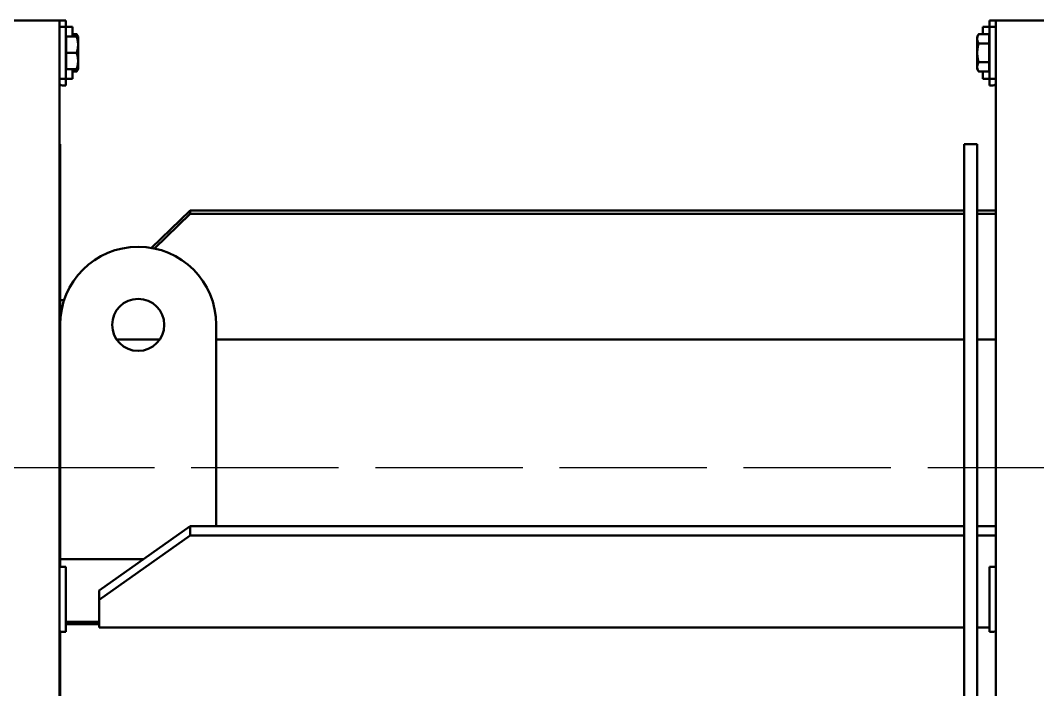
# Model space of a CAD drawing. Header units: inches. Extents: x 11 to 1621, y 11 to 1332.
# Drawn here: x 707.72 to 746.83, y 385.73 to 411.45 of the extents above; entities that cross this region are included whole.
import ezdxf

# ---------------------------------------------------------------- set-up
doc = ezdxf.new("R2010")
doc.units = ezdxf.units.IN
doc.header["$LTSCALE"] = 48
doc.header["$MEASUREMENT"] = 0
doc.linetypes.add('DASHED', pattern=[0.2067, 0.1654, -0.0413])
doc.layers.add('Sketch Geometry (ANSI)', color=7, linetype='Continuous', lineweight=25)
doc.layers.add('Visible (ANSI)', color=7, linetype='Continuous', lineweight=50)

msp = doc.modelspace()

# ---------------------------------------------------------------- linework, layer by layer
at = {"layer": 'Sketch Geometry (ANSI)', "linetype": 'DASHED', "ltscale": 0.713284}
msp.add_line((804.877429, 394.255235), (620.877429, 394.255235), dxfattribs=at)
at = {"layer": 'Visible (ANSI)'}
for p, q in [((709.222429, 411.451101), (706.222429, 411.451101)), ((709.222429, 380.576101), (709.222429, 411.451101)), ((709.472429, 411.451101), (709.222429, 411.451101)), ((709.472429, 411.201101), (709.472429, 411.451101)), ((744.972429, 411.451101), (745.222429, 411.451101)), ((744.972429, 411.201101), (744.972429, 411.451101)), ((745.222429, 380.576101), (745.222429, 411.451101)), ((745.222429, 411.451101), (748.222429, 411.451101)), ((709.222429, 411.201101), (709.472429, 411.201101)), ((709.472429, 409.201101), (709.472429, 411.201101)), ((709.472429, 411.201101), (709.472687, 411.201101)), ((709.472687, 411.201101), (709.721915, 411.201101)), ((709.721915, 411.201101), (709.722429, 411.201101)), ((709.722429, 411.201101), (709.722429, 410.826101)), ((744.722944, 411.201101), (744.722429, 411.201101)), ((744.722429, 410.922789), (744.722429, 411.201101)), ((744.722944, 411.201101), (744.972172, 411.201101)), ((744.972429, 411.201101), (744.972172, 411.201101)), ((744.972429, 411.201101), (744.972429, 409.201101)), ((744.972429, 411.201101), (745.222429, 411.201101)), ((709.487433, 410.763601), (709.472429, 410.763601)), ((709.487433, 410.826101), (709.88536, 410.826101)), ((709.487433, 410.201101), (709.487433, 410.826101)), ((709.722429, 410.922789), (709.88536, 410.922789)), ((709.941183, 410.826101), (709.88536, 410.922789)), ((709.941183, 410.513601), (709.941183, 410.826101)), ((744.503675, 410.826101), (744.559498, 410.922789)), ((744.503675, 410.826101), (744.503675, 410.742367)), ((744.503675, 410.742367), (744.503675, 410.201101)), ((744.957425, 410.922789), (744.559498, 410.922789)), ((744.957425, 410.922789), (744.957425, 410.561945)), ((744.957425, 410.763601), (744.972429, 410.763601)), ((709.487433, 410.201101), (709.88536, 410.201101)), ((709.487433, 409.576101), (709.487433, 410.201101)), ((709.941183, 409.888601), (709.941183, 410.513601)), ((744.503675, 410.201101), (744.503675, 409.659835)), ((744.957425, 410.561945), (744.559498, 410.561945)), ((744.957425, 410.561945), (744.957425, 409.840257)), ((709.941183, 409.576101), (709.941183, 409.888601)), ((744.957425, 409.840257), (744.559498, 409.840257)), ((744.957425, 409.840257), (744.957425, 409.479413)), ((709.487433, 409.638601), (709.472429, 409.638601)), ((709.487433, 409.576101), (709.88536, 409.576101)), ((709.722429, 409.576101), (709.722429, 409.201101)), ((709.722429, 409.479413), (709.88536, 409.479413)), ((709.941183, 409.576101), (709.88536, 409.479413)), ((744.503675, 409.659835), (744.503675, 409.576101)), ((744.503675, 409.576101), (744.559498, 409.479413)), ((744.957425, 409.479413), (744.559498, 409.479413)), ((744.722429, 409.201101), (744.722429, 409.479413)), ((744.957425, 409.638601), (744.972429, 409.638601)), ((709.472429, 409.201101), (709.222429, 409.201101)), ((709.472429, 408.951101), (709.472429, 409.201101)), ((709.472429, 409.201101), (709.472687, 409.201101)), ((709.721915, 409.201101), (709.472687, 409.201101)), ((709.721915, 409.201101), (709.722429, 409.201101)), ((744.722944, 409.201101), (744.722429, 409.201101)), ((744.972172, 409.201101), (744.722944, 409.201101)), ((744.972429, 409.201101), (744.972172, 409.201101)), ((745.222429, 409.201101), (744.972429, 409.201101)), ((744.972429, 408.951101), (744.972429, 409.201101)), ((709.342429, 408.951101), (709.472429, 408.951101)), ((745.102429, 408.951101), (744.972429, 408.951101)), ((709.252429, 406.692735), (709.222429, 406.692735)), ((709.252429, 406.692735), (709.252429, 399.749744)), ((744.002429, 379.356101), (744.002429, 406.692735)), ((744.002429, 406.692735), (744.502429, 406.692735)), ((744.502429, 379.856101), (744.502429, 406.692735)), ((714.252429, 404.145305), (712.76243, 402.706077)), ((712.874179, 402.684609), (714.252429, 404.015896)), ((714.252429, 404.145305), (744.002429, 404.145305)), ((714.252429, 404.015896), (714.252429, 404.145305)), ((714.252429, 404.015896), (744.002429, 404.015896)), ((745.222429, 404.145305), (744.502429, 404.145305)), ((745.222429, 404.015896), (744.502429, 404.015896)), ((709.252429, 400.692735), (709.404488, 400.692735)), ((709.252429, 397.751514), (709.252429, 399.749744)), ((715.252429, 399.749744), (715.252429, 392.012001)), ((711.426298, 399.186267), (713.07856, 399.186267)), ((715.252429, 399.186267), (744.002429, 399.186267)), ((745.222429, 399.186267), (744.502429, 399.186267)), ((709.252429, 397.751514), (709.252429, 390.451101)), ((714.252429, 392.012001), (710.752429, 389.537127)), ((714.252429, 392.012001), (744.002429, 392.012001)), ((714.252429, 391.658448), (714.252429, 392.012001)), ((745.222429, 392.012001), (744.502429, 392.012001)), ((710.752429, 389.183574), (714.252429, 391.658448)), ((714.252429, 391.658448), (744.002429, 391.658448)), ((745.222429, 391.658448), (744.502429, 391.658448)), ((712.467329, 390.749744), (709.252429, 390.749744)), ((709.472429, 390.451101), (709.222429, 390.451101)), ((709.472429, 387.951101), (709.472429, 390.451101)), ((744.972429, 390.451101), (745.222429, 390.451101)), ((744.972429, 387.951101), (744.972429, 390.451101)), ((710.752429, 389.537127), (710.752429, 389.183574)), ((710.752429, 389.183574), (710.752429, 388.122914)), ((709.472429, 388.343852), (710.752429, 388.343852)), ((709.252429, 387.991728), (709.252429, 380.546101)), ((709.342429, 387.951101), (709.472429, 387.951101)), ((710.752429, 388.255464), (709.472429, 388.255464)), ((710.752429, 388.122914), (744.002429, 388.122914)), ((744.972429, 388.122914), (744.502429, 388.122914)), ((745.102429, 387.951101), (744.972429, 387.951101))]:
    msp.add_line(p, q, dxfattribs=at)
msp.add_circle((712.252429, 399.749744), 1, dxfattribs=at)
for centre, radius, start, end in [((709.342429, 409.071101), 0.12, 180, 270), ((745.102429, 409.071101), 0.12, 270, 0), ((712.252429, 399.749744), 3, 0, 180), ((709.342429, 388.071101), 0.12, 180, 270), ((745.102429, 388.071101), 0.12, 270, 0)]:
    msp.add_arc(centre, radius, start, end, dxfattribs=at)
for points, weights in [([(709.928454, 410.826101), (709.914794, 410.871809), (709.88536, 410.922789)], [1.01895290532, 1.01965956375, 1]), ([(709.941183, 410.513601), (709.941183, 410.658633), (709.88536, 410.826101)], [1, 1.0379548493, 1]), ([(709.88536, 410.826101), (709.941183, 410.826101), (709.941183, 410.826101)], [1, 1.0379548493, 1]), ([(744.559498, 410.922789), (744.503675, 410.826101), (744.503675, 410.742367)], [1, 1.0379548493, 1]), ([(744.503675, 410.742367), (744.503675, 410.658633), (744.559498, 410.561945)], [1, 1.0379548493, 1]), ([(709.88536, 410.201101), (709.941183, 410.368569), (709.941183, 410.513601)], [1, 1.0379548493, 1]), ([(709.941183, 409.888601), (709.941183, 410.033633), (709.88536, 410.201101)], [1, 1.0379548493, 1]), ([(744.559498, 410.561945), (744.503675, 410.368569), (744.503675, 410.201101)], [1, 1.0379548493, 1]), ([(744.503675, 410.201101), (744.503675, 410.033633), (744.559498, 409.840257)], [1, 1.0379548493, 1]), ([(709.88536, 409.576101), (709.941183, 409.743569), (709.941183, 409.888601)], [1, 1.0379548493, 1]), ([(744.559498, 409.840257), (744.503675, 409.743569), (744.503675, 409.659835)], [1, 1.0379548493, 1]), ([(709.88536, 409.479413), (709.914794, 409.530393), (709.928454, 409.576101)], [1, 1.01965956375, 1.01895290532]), ([(709.941183, 409.576101), (709.941183, 409.576101), (709.88536, 409.576101)], [1, 1.0379548493, 1]), ([(744.503675, 409.659835), (744.503675, 409.576101), (744.559498, 409.479413)], [1, 1.0379548493, 1])]:
    msp.add_rational_spline(points, weights, degree=2, dxfattribs=at)

doc.saveas('drawing.dxf')
